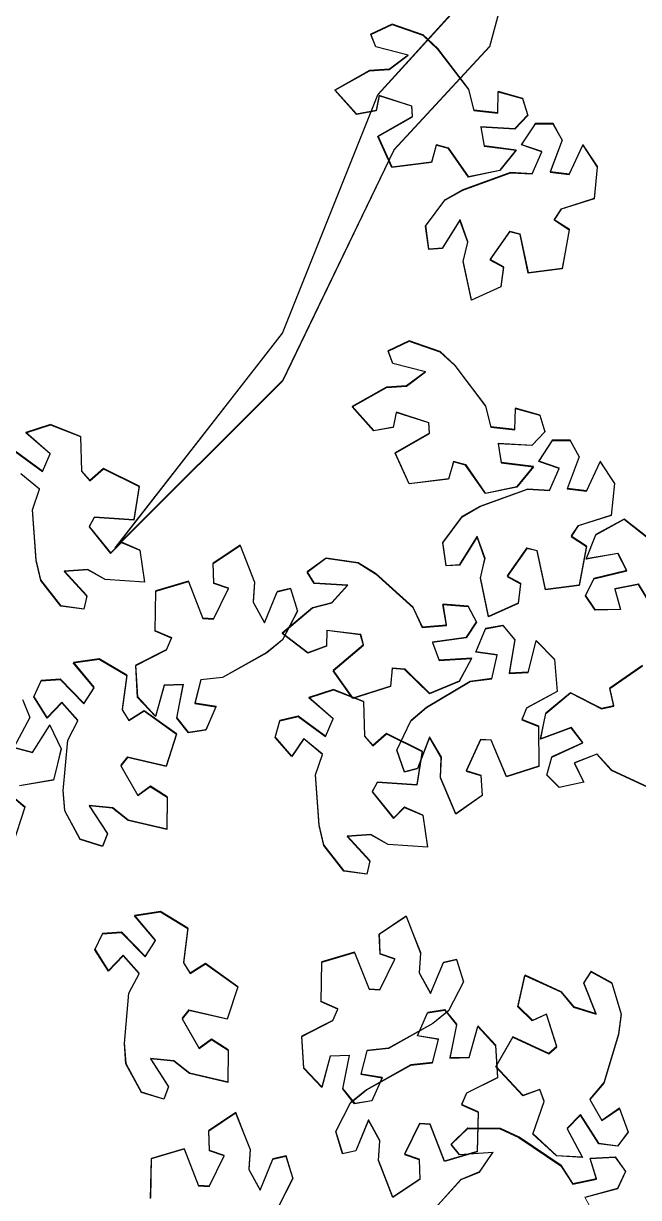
# Model space of a CAD drawing. Header units: centimetres. Extents: x -3096 to 17897, y -3131 to 15798.
# Drawn here: x 2906.1 to 2965.3, y 4194 to 4307 of the extents above; entities that cross this region are included whole.
import ezdxf

# ---------------------------------------------------------------- set-up
doc = ezdxf.new("R2010")
doc.units = ezdxf.units.CM
doc.layers.add('A-ANNO SYMB', color=3, linetype='Continuous', lineweight=13)
doc.layers.add('alberi', color=74, linetype='Continuous')

msp = doc.modelspace()

# ---------------------------------------------------------------- linework, layer by layer
at = {"layer": 'A-ANNO SYMB', "color": 42}
msp.add_lwpolyline([(2956.3, 4324.71), (2950.94, 4304.8), (2941.74, 4294.85), (2931.02, 4272.65), (2914.93, 4256.57), (2931.02, 4277.24), (2940.21, 4300.21), (2947.87, 4308.63), (2950.94, 4317.82)], dxfattribs=at)
at = {"layer": 'A-ANNO SYMB'}
for points in [[(2941.57, 4306.96), (2944.51, 4305.94), (2945.95, 4304.6), (2948.91, 4300.71), (2949.42, 4298.68), (2951.74, 4298.43), (2951.78, 4300.49), (2954.13, 4299.83), (2954.62, 4298.22), (2953.37, 4296.9), (2953.37, 4296.9), (2950.11, 4297.09), (2950.42, 4295.26), (2953.51, 4294.86), (2951.92, 4292.9), (2948.9, 4292.29), (2946.99, 4295.03), (2945.82, 4295.36), (2945.36, 4293.68), (2945.36, 4293.68), (2941.56, 4293.21), (2940.21, 4296.2), (2943.52, 4298.07), (2943.45, 4299.09), (2940.32, 4300.1), (2940.04, 4298.65), (2938.14, 4298.31), (2936.07, 4300.63), (2939.39, 4302.5), (2941.3, 4302.63), (2943.11, 4303.99), (2939.99, 4304.8), (2939.53, 4306)], [(2944.8, 4287.56), (2946.66, 4290.06), (2948.36, 4291.03), (2952.96, 4292.7), (2955.05, 4292.58), (2955.98, 4294.72), (2954.03, 4295.37), (2955.36, 4297.42), (2957.04, 4297.41), (2957.92, 4295.82), (2957.92, 4295.82), (2956.77, 4292.76), (2958.61, 4292.52), (2959.92, 4295.35), (2961.31, 4293.25), (2961, 4290.18), (2957.81, 4289.17), (2957.15, 4288.15), (2958.61, 4287.21), (2958.61, 4287.21), (2957.92, 4283.45), (2954.67, 4283.05), (2953.87, 4286.77), (2952.88, 4287.01), (2950.98, 4284.32), (2952.28, 4283.62), (2952.03, 4281.71), (2949.2, 4280.42), (2948.41, 4284.15), (2948.85, 4286.01), (2948.1, 4288.15), (2946.4, 4285.41), (2945.11, 4285.32)], [(2943.22, 4276.5), (2946.16, 4275.47), (2947.59, 4274.13), (2950.56, 4270.24), (2951.07, 4268.22), (2953.38, 4267.96), (2953.43, 4270.02), (2955.78, 4269.36), (2956.27, 4267.75), (2955.02, 4266.44), (2955.02, 4266.44), (2951.75, 4266.62), (2952.07, 4264.8), (2955.16, 4264.39), (2953.57, 4262.44), (2950.55, 4261.82), (2948.64, 4264.56), (2947.47, 4264.89), (2947.01, 4263.21), (2947.01, 4263.21), (2943.21, 4262.75), (2941.85, 4265.73), (2945.17, 4267.6), (2945.1, 4268.62), (2941.97, 4269.64), (2941.69, 4268.18), (2939.79, 4267.85), (2937.72, 4270.17), (2941.04, 4272.04), (2942.94, 4272.17), (2944.76, 4273.53), (2941.64, 4274.33), (2941.18, 4275.54)], [(2946.45, 4257.09), (2948.31, 4259.59), (2950.01, 4260.56), (2954.61, 4262.23), (2956.69, 4262.11), (2957.63, 4264.25), (2955.68, 4264.91), (2957, 4266.95), (2958.69, 4266.94), (2959.57, 4265.35), (2959.57, 4265.35), (2958.42, 4262.29), (2960.26, 4262.05), (2961.56, 4264.88), (2962.96, 4262.78), (2962.65, 4259.71), (2959.46, 4258.71), (2958.8, 4257.69), (2960.26, 4256.75), (2960.26, 4256.75), (2959.57, 4252.98), (2956.32, 4252.58), (2955.52, 4256.3), (2954.53, 4256.54), (2952.62, 4253.85), (2953.93, 4253.15), (2953.68, 4251.24), (2950.85, 4249.96), (2950.06, 4253.68), (2950.5, 4255.54), (2949.74, 4257.68), (2948.04, 4254.94), (2946.76, 4254.86)], [(2932.45, 4250.52), (2931.03, 4247.74), (2929.51, 4246.51), (2925.25, 4244.11), (2923.17, 4243.89), (2922.6, 4241.63), (2924.63, 4241.3), (2923.65, 4239.07), (2921.99, 4238.8), (2920.86, 4240.22), (2920.86, 4240.22), (2921.49, 4243.43), (2919.64, 4243.37), (2918.81, 4240.36), (2917.1, 4242.21), (2916.9, 4245.28), (2919.88, 4246.8), (2920.37, 4247.91), (2918.77, 4248.6), (2918.77, 4248.6), (2918.84, 4252.43), (2921.98, 4253.36), (2923.37, 4249.81), (2924.4, 4249.74), (2925.83, 4252.7), (2924.43, 4253.18), (2924.36, 4255.11), (2926.94, 4256.84), (2928.34, 4253.29), (2928.2, 4251.39), (2929.3, 4249.4), (2930.53, 4252.38), (2931.78, 4252.67)], [(2935.21, 4255.6), (2938.3, 4255.15), (2939.96, 4254.11), (2943.6, 4250.84), (2944.48, 4248.95), (2946.8, 4249.13), (2946.46, 4251.16), (2948.89, 4250.96), (2949.67, 4249.47), (2948.69, 4247.94), (2948.69, 4247.94), (2945.45, 4247.51), (2946.1, 4245.78), (2949.22, 4245.96), (2948.02, 4243.74), (2945.17, 4242.57), (2942.78, 4244.9), (2941.57, 4245), (2941.43, 4243.27), (2941.43, 4243.27), (2937.79, 4242.1), (2935.9, 4244.77), (2938.8, 4247.24), (2938.54, 4248.23), (2935.27, 4248.63), (2935.27, 4247.15), (2933.47, 4246.47), (2931, 4248.36), (2933.91, 4250.81), (2935.76, 4251.3), (2937.29, 4252.98), (2934.07, 4253.18), (2933.39, 4254.28)], [(2942.03, 4237.15), (2943.39, 4239.96), (2944.88, 4241.23), (2949.08, 4243.73), (2951.15, 4244.01), (2951.67, 4246.28), (2949.63, 4246.56), (2950.55, 4248.82), (2952.2, 4249.12), (2953.37, 4247.73), (2953.37, 4247.73), (2952.81, 4244.51), (2954.66, 4244.61), (2955.41, 4247.64), (2957.18, 4245.84), (2957.45, 4242.77), (2954.51, 4241.18), (2954.05, 4240.06), (2955.66, 4239.41), (2955.66, 4239.41), (2955.69, 4235.58), (2952.57, 4234.57), (2951.09, 4238.08), (2950.07, 4238.13), (2948.7, 4235.13), (2950.12, 4234.68), (2950.24, 4232.76), (2947.69, 4230.97), (2946.22, 4234.48), (2946.3, 4236.39), (2945.16, 4238.35), (2944, 4235.34), (2942.75, 4235.01)], [(2911.57, 4228.54), (2910.09, 4231.28), (2909.93, 4233.24), (2910.36, 4238.11), (2911.35, 4239.95), (2909.81, 4241.7), (2908.39, 4240.21), (2907.1, 4242.28), (2907.82, 4243.8), (2909.63, 4243.93), (2909.63, 4243.93), (2911.92, 4241.59), (2912.92, 4243.15), (2910.91, 4245.53), (2913.4, 4245.91), (2916.05, 4244.33), (2915.61, 4241.01), (2916.25, 4239.98), (2917.72, 4240.91), (2917.72, 4240.91), (2920.84, 4238.69), (2919.83, 4235.57), (2916.12, 4236.43), (2915.48, 4235.63), (2917.12, 4232.76), (2918.31, 4233.65), (2919.93, 4232.62), (2919.9, 4229.51), (2916.19, 4230.37), (2914.69, 4231.55), (2912.43, 4231.78), (2914.19, 4229.08), (2913.72, 4227.88)], [(2936.92, 4225.5), (2935.01, 4227.97), (2934.55, 4229.88), (2934.2, 4234.75), (2934.88, 4236.73), (2933.08, 4238.21), (2931.91, 4236.51), (2930.31, 4238.35), (2930.78, 4239.97), (2932.54, 4240.38), (2932.54, 4240.38), (2935.18, 4238.44), (2935.91, 4240.14), (2933.54, 4242.17), (2935.94, 4242.94), (2938.81, 4241.8), (2938.91, 4238.46), (2939.71, 4237.55), (2941.01, 4238.7), (2941.01, 4238.7), (2944.45, 4237.01), (2943.95, 4233.77), (2940.15, 4234.02), (2939.65, 4233.12), (2941.72, 4230.56), (2942.75, 4231.63), (2944.52, 4230.87), (2944.98, 4227.79), (2941.18, 4228.04), (2939.51, 4228.98), (2937.25, 4228.83), (2939.42, 4226.45), (2939.15, 4225.19)], [(2917.45, 4204.2), (2915.97, 4206.94), (2915.81, 4208.9), (2916.25, 4213.77), (2917.24, 4215.61), (2915.7, 4217.36), (2914.28, 4215.87), (2912.99, 4217.94), (2913.71, 4219.46), (2915.52, 4219.59), (2915.52, 4219.59), (2917.81, 4217.25), (2918.8, 4218.81), (2916.79, 4221.19), (2919.28, 4221.57), (2921.93, 4219.99), (2921.5, 4216.67), (2922.14, 4215.64), (2923.61, 4216.57), (2923.61, 4216.57), (2926.73, 4214.35), (2925.72, 4211.23), (2922.01, 4212.09), (2921.37, 4211.29), (2923, 4208.42), (2924.19, 4209.31), (2925.81, 4208.28), (2925.78, 4205.17), (2922.07, 4206.03), (2920.57, 4207.21), (2918.31, 4207.44), (2920.07, 4204.74), (2919.61, 4203.54)], [(2948.43, 4214.83), (2947.01, 4212.06), (2945.49, 4210.82), (2941.23, 4208.43), (2939.15, 4208.2), (2938.58, 4205.94), (2940.61, 4205.61), (2939.63, 4203.38), (2937.97, 4203.11), (2936.84, 4204.53), (2936.84, 4204.53), (2937.47, 4207.74), (2935.62, 4207.68), (2934.79, 4204.67), (2933.08, 4206.52), (2932.88, 4209.6), (2935.86, 4211.11), (2936.35, 4212.22), (2934.75, 4212.91), (2934.75, 4212.91), (2934.82, 4216.74), (2937.96, 4217.67), (2939.35, 4214.12), (2940.38, 4214.05), (2941.81, 4217.02), (2940.41, 4217.5), (2940.34, 4219.42), (2942.93, 4221.15), (2944.32, 4217.61), (2944.18, 4215.7), (2945.28, 4213.71), (2946.51, 4216.69), (2947.76, 4216.98)], [(2962.7, 4214.72), (2963.59, 4211.73), (2963.35, 4209.79), (2961.93, 4205.11), (2960.59, 4203.51), (2961.74, 4201.48), (2963.43, 4202.65), (2964.27, 4200.36), (2963.26, 4199.02), (2961.46, 4199.26), (2961.46, 4199.26), (2959.69, 4202.02), (2958.4, 4200.69), (2959.88, 4197.95), (2957.37, 4198.09), (2955.1, 4200.18), (2956.2, 4203.33), (2955.78, 4204.47), (2954.15, 4203.87), (2954.15, 4203.87), (2951.55, 4206.67), (2953.17, 4209.52), (2956.63, 4207.93), (2957.42, 4208.58), (2956.41, 4211.71), (2955.06, 4211.09), (2953.68, 4212.43), (2954.35, 4215.47), (2957.81, 4213.87), (2959.03, 4212.41), (2961.2, 4211.73), (2960.02, 4214.73), (2960.72, 4215.81)], [(2936.15, 4200.44), (2937.58, 4203.21), (2939.11, 4204.44), (2943.38, 4206.82), (2945.45, 4207.04), (2946.03, 4209.29), (2944, 4209.63), (2944.99, 4211.86), (2946.65, 4212.12), (2947.78, 4210.7), (2947.78, 4210.7), (2947.13, 4207.49), (2948.98, 4207.54), (2949.82, 4210.55), (2951.53, 4208.7), (2951.72, 4205.62), (2948.73, 4204.11), (2948.24, 4203), (2949.83, 4202.31), (2949.83, 4202.31), (2949.76, 4198.48), (2946.61, 4197.56), (2945.23, 4201.11), (2944.21, 4201.19), (2942.76, 4198.23), (2944.16, 4197.74), (2944.22, 4195.82), (2941.63, 4194.1), (2940.25, 4197.65), (2940.39, 4199.55), (2939.3, 4201.55), (2938.06, 4198.57), (2936.81, 4198.28)]]:
    msp.add_lwpolyline(points, close=True, dxfattribs=at)
for points in [[(2905.32, 4265.88), (2907.96, 4263.94), (2908.69, 4265.64), (2906.32, 4267.67), (2908.72, 4268.44), (2911.59, 4267.3), (2911.69, 4263.96), (2912.49, 4263.05), (2913.79, 4264.2), (2913.79, 4264.2), (2917.23, 4262.51), (2916.73, 4259.27), (2912.93, 4259.52), (2912.43, 4258.62), (2914.5, 4256.06), (2915.53, 4257.13), (2917.3, 4256.37), (2917.76, 4253.29), (2913.96, 4253.54), (2912.29, 4254.48), (2910.03, 4254.34), (2912.2, 4251.95), (2911.93, 4250.69), (2909.7, 4251), (2907.79, 4253.48), (2907.33, 4255.38), (2906.97, 4260.25), (2907.66, 4262.23), (2905.86, 4263.71)], [(2966.35, 4251.29), (2965.26, 4253.07), (2962.97, 4252.64), (2963.53, 4250.66), (2961.1, 4250.6), (2960.15, 4251.99), (2960.96, 4253.62), (2960.96, 4253.62), (2964.14, 4254.4), (2963.3, 4256.05), (2960.23, 4255.53), (2961.17, 4257.86), (2963.88, 4259.34), (2966.51, 4257.28)], [(2967.1, 4233.14), (2962.66, 4235.19), (2961.26, 4236.74), (2959.1, 4235.88), (2960.02, 4234.04), (2957.64, 4233.52), (2956.45, 4234.72), (2956.94, 4236.46), (2956.94, 4236.46), (2959.91, 4237.83), (2958.78, 4239.29), (2955.86, 4238.2), (2956.35, 4240.67), (2958.73, 4242.64), (2961.7, 4241.11), (2962.89, 4241.37), (2962.51, 4243.06), (2962.51, 4243.06), (2965.65, 4245.25)], [(2906.06, 4241.95), (2906.73, 4240.26), (2906.73, 4240.26), (2905.18, 4237.38), (2906.96, 4236.89), (2908.64, 4239.52), (2909.74, 4237.26), (2909.02, 4234.26), (2905.73, 4233.69)], [(2904.93, 4232.76), (2906.26, 4231.64), (2906.26, 4231.64), (2905.07, 4228)], [(2918.35, 4194), (2918.41, 4197.83), (2921.55, 4198.75), (2922.95, 4195.21), (2923.97, 4195.14), (2925.41, 4198.1), (2924, 4198.58), (2923.94, 4200.5), (2926.52, 4202.24), (2927.91, 4198.69), (2927.78, 4196.79), (2928.87, 4194.8), (2930.1, 4197.78), (2931.36, 4198.07), (2932.03, 4195.92), (2930.6, 4193.14)], [(2945.66, 4192.98), (2948.21, 4195.81), (2949.98, 4196.54), (2951.27, 4198.41), (2948.06, 4198.18), (2947.23, 4199.17), (2948.86, 4200.73), (2951.98, 4200.69), (2953.77, 4199.88), (2957.81, 4197.13), (2958.94, 4195.37), (2961.21, 4195.87), (2960.61, 4197.83), (2963.04, 4197.95), (2964.02, 4196.58), (2963.25, 4194.94), (2963.25, 4194.94), (2960.09, 4194.08), (2960.97, 4192.45)]]:
    msp.add_lwpolyline(points, dxfattribs=at)
at = {"layer": 'alberi', "color": 42}
msp.add_lwpolyline([(2956.29, 4324.65), (2950.93, 4304.75), (2941.74, 4294.8), (2931.01, 4272.6), (2914.92, 4256.52), (2931.01, 4277.19), (2940.2, 4300.15), (2947.87, 4308.58), (2950.93, 4317.76)], dxfattribs=at)
at = {"layer": 'alberi'}
for points in [[(2941.56, 4306.91), (2944.51, 4305.88), (2945.94, 4304.54), (2948.9, 4300.66), (2949.41, 4298.63), (2951.73, 4298.37), (2951.78, 4300.43), (2954.12, 4299.77), (2954.61, 4298.16), (2953.36, 4296.85), (2953.36, 4296.85), (2950.1, 4297.03), (2950.41, 4295.21), (2953.51, 4294.8), (2951.92, 4292.85), (2948.9, 4292.23), (2946.98, 4294.97), (2945.81, 4295.3), (2945.35, 4293.62), (2945.35, 4293.62), (2941.55, 4293.16), (2940.2, 4296.14), (2943.52, 4298.01), (2943.45, 4299.04), (2940.31, 4300.05), (2940.03, 4298.59), (2938.14, 4298.26), (2936.06, 4300.58), (2939.38, 4302.45), (2941.29, 4302.58), (2943.11, 4303.94), (2939.99, 4304.75), (2939.52, 4305.95)], [(2944.79, 4287.5), (2946.65, 4290.01), (2948.36, 4290.98), (2952.95, 4292.64), (2955.04, 4292.53), (2955.97, 4294.66), (2954.02, 4295.32), (2955.35, 4297.36), (2957.03, 4297.35), (2957.92, 4295.77), (2957.92, 4295.77), (2956.77, 4292.7), (2958.6, 4292.46), (2959.91, 4295.29), (2961.3, 4293.19), (2960.99, 4290.12), (2957.81, 4289.12), (2957.14, 4288.1), (2958.6, 4287.16), (2958.6, 4287.16), (2957.91, 4283.39), (2954.66, 4282.99), (2953.87, 4286.71), (2952.87, 4286.95), (2950.97, 4284.26), (2952.27, 4283.56), (2952.03, 4281.65), (2949.2, 4280.37), (2948.4, 4284.09), (2948.84, 4285.95), (2948.09, 4288.09), (2946.39, 4285.35), (2945.1, 4285.27)], [(2943.21, 4276.44), (2946.15, 4275.42), (2947.59, 4274.08), (2950.55, 4270.19), (2951.06, 4268.16), (2953.38, 4267.91), (2953.42, 4269.96), (2955.77, 4269.31), (2956.26, 4267.7), (2955.01, 4266.38), (2955.01, 4266.38), (2951.75, 4266.57), (2952.06, 4264.74), (2955.15, 4264.34), (2953.57, 4262.38), (2950.54, 4261.76), (2948.63, 4264.5), (2947.46, 4264.83), (2947, 4263.16), (2947, 4263.16), (2943.2, 4262.69), (2941.85, 4265.67), (2945.16, 4267.55), (2945.09, 4268.57), (2941.96, 4269.58), (2941.68, 4268.13), (2939.78, 4267.79), (2937.71, 4270.11), (2941.03, 4271.98), (2942.94, 4272.11), (2944.76, 4273.47), (2941.64, 4274.28), (2941.17, 4275.48)], [(2946.44, 4257.03), (2948.3, 4259.54), (2950, 4260.51), (2954.6, 4262.18), (2956.69, 4262.06), (2957.62, 4264.19), (2955.67, 4264.85), (2957, 4266.89), (2958.68, 4266.89), (2959.56, 4265.3), (2959.56, 4265.3), (2958.41, 4262.24), (2960.25, 4261.99), (2961.56, 4264.83), (2962.95, 4262.73), (2962.64, 4259.66), (2959.45, 4258.65), (2958.79, 4257.63), (2960.25, 4256.69), (2960.25, 4256.69), (2959.56, 4252.93), (2956.31, 4252.52), (2955.51, 4256.25), (2954.52, 4256.49), (2952.62, 4253.8), (2953.92, 4253.09), (2953.68, 4251.19), (2950.84, 4249.9), (2950.05, 4253.62), (2950.49, 4255.48), (2949.74, 4257.62), (2948.04, 4254.89), (2946.75, 4254.8)], [(2932.45, 4250.46), (2931.02, 4247.69), (2929.5, 4246.45), (2925.24, 4244.06), (2923.16, 4243.83), (2922.59, 4241.57), (2924.62, 4241.24), (2923.64, 4239.01), (2921.98, 4238.74), (2920.85, 4240.16), (2920.85, 4240.16), (2921.48, 4243.37), (2919.63, 4243.31), (2918.81, 4240.31), (2917.09, 4242.15), (2916.9, 4245.23), (2919.87, 4246.74), (2920.36, 4247.86), (2918.77, 4248.54), (2918.77, 4248.54), (2918.83, 4252.37), (2921.97, 4253.3), (2923.37, 4249.76), (2924.39, 4249.69), (2925.83, 4252.65), (2924.42, 4253.13), (2924.35, 4255.05), (2926.94, 4256.78), (2928.33, 4253.24), (2928.2, 4251.33), (2929.29, 4249.34), (2930.52, 4252.32), (2931.78, 4252.62)], [(2935.2, 4255.55), (2938.29, 4255.09), (2939.95, 4254.05), (2943.59, 4250.79), (2944.47, 4248.89), (2946.79, 4249.08), (2946.45, 4251.11), (2948.88, 4250.9), (2949.67, 4249.41), (2948.69, 4247.89), (2948.69, 4247.89), (2945.44, 4247.45), (2946.1, 4245.72), (2949.21, 4245.9), (2948.02, 4243.69), (2945.17, 4242.51), (2942.77, 4244.84), (2941.56, 4244.95), (2941.42, 4243.21), (2941.42, 4243.21), (2937.78, 4242.04), (2935.89, 4244.72), (2938.8, 4247.18), (2938.53, 4248.17), (2935.27, 4248.58), (2935.26, 4247.09), (2933.47, 4246.41), (2930.99, 4248.3), (2933.9, 4250.76), (2935.75, 4251.25), (2937.28, 4252.92), (2934.06, 4253.13), (2933.38, 4254.22)], [(2942.03, 4237.09), (2943.38, 4239.9), (2944.87, 4241.18), (2949.07, 4243.68), (2951.14, 4243.95), (2951.66, 4246.23), (2949.62, 4246.51), (2950.54, 4248.76), (2952.2, 4249.07), (2953.36, 4247.68), (2953.36, 4247.68), (2952.81, 4244.45), (2954.66, 4244.56), (2955.41, 4247.59), (2957.17, 4245.79), (2957.44, 4242.71), (2954.5, 4241.13), (2954.04, 4240), (2955.65, 4239.35), (2955.65, 4239.35), (2955.68, 4235.52), (2952.57, 4234.52), (2951.08, 4238.03), (2950.06, 4238.07), (2948.7, 4235.07), (2950.11, 4234.63), (2950.23, 4232.71), (2947.69, 4230.91), (2946.21, 4234.42), (2946.29, 4236.33), (2945.15, 4238.29), (2943.99, 4235.29), (2942.75, 4234.96)], [(2911.56, 4228.49), (2910.08, 4231.23), (2909.92, 4233.18), (2910.36, 4238.05), (2911.34, 4239.89), (2909.8, 4241.64), (2908.38, 4240.16), (2907.1, 4242.22), (2907.82, 4243.74), (2909.63, 4243.87), (2909.63, 4243.87), (2911.91, 4241.53), (2912.91, 4243.09), (2910.9, 4245.48), (2913.39, 4245.85), (2916.04, 4244.27), (2915.6, 4240.96), (2916.25, 4239.93), (2917.72, 4240.85), (2917.72, 4240.85), (2920.84, 4238.63), (2919.83, 4235.52), (2916.11, 4236.37), (2915.48, 4235.57), (2917.11, 4232.71), (2918.3, 4233.59), (2919.92, 4232.56), (2919.89, 4229.45), (2916.18, 4230.31), (2914.68, 4231.5), (2912.42, 4231.72), (2914.18, 4229.02), (2913.72, 4227.82)], [(2936.91, 4225.45), (2935.01, 4227.92), (2934.54, 4229.82), (2934.19, 4234.7), (2934.87, 4236.67), (2933.07, 4238.16), (2931.91, 4236.46), (2930.3, 4238.29), (2930.77, 4239.91), (2932.54, 4240.33), (2932.54, 4240.33), (2935.17, 4238.39), (2935.9, 4240.09), (2933.54, 4242.12), (2935.94, 4242.88), (2938.8, 4241.75), (2938.9, 4238.41), (2939.7, 4237.49), (2941.01, 4238.64), (2941.01, 4238.64), (2944.44, 4236.95), (2943.94, 4233.71), (2940.14, 4233.96), (2939.64, 4233.07), (2941.71, 4230.51), (2942.74, 4231.57), (2944.51, 4230.81), (2944.97, 4227.74), (2941.18, 4227.99), (2939.51, 4228.92), (2937.24, 4228.78), (2939.41, 4226.4), (2939.14, 4225.14)], [(2917.45, 4204.15), (2915.96, 4206.89), (2915.81, 4208.84), (2916.24, 4213.71), (2917.23, 4215.55), (2915.69, 4217.3), (2914.27, 4215.82), (2912.98, 4217.88), (2913.7, 4219.4), (2915.51, 4219.53), (2915.51, 4219.53), (2917.8, 4217.19), (2918.8, 4218.75), (2916.78, 4221.14), (2919.28, 4221.51), (2921.92, 4219.93), (2921.49, 4216.62), (2922.13, 4215.59), (2923.6, 4216.51), (2923.6, 4216.51), (2926.72, 4214.29), (2925.71, 4211.18), (2922, 4212.03), (2921.36, 4211.23), (2922.99, 4208.37), (2924.18, 4209.25), (2925.81, 4208.22), (2925.77, 4205.11), (2922.06, 4205.97), (2920.57, 4207.16), (2918.31, 4207.38), (2920.07, 4204.68), (2919.6, 4203.48)], [(2948.43, 4214.78), (2947, 4212), (2945.48, 4210.77), (2941.22, 4208.37), (2939.14, 4208.14), (2938.57, 4205.89), (2940.6, 4205.55), (2939.62, 4203.32), (2937.96, 4203.06), (2936.83, 4204.48), (2936.83, 4204.48), (2937.47, 4207.69), (2935.61, 4207.63), (2934.79, 4204.62), (2933.07, 4206.46), (2932.88, 4209.54), (2935.85, 4211.06), (2936.34, 4212.17), (2934.75, 4212.86), (2934.75, 4212.86), (2934.81, 4216.68), (2937.95, 4217.61), (2939.35, 4214.07), (2940.37, 4214), (2941.81, 4216.96), (2940.4, 4217.44), (2940.33, 4219.36), (2942.92, 4221.09), (2944.31, 4217.55), (2944.18, 4215.64), (2945.27, 4213.65), (2946.5, 4216.63), (2947.76, 4216.93)], [(2962.69, 4214.66), (2963.58, 4211.68), (2963.34, 4209.73), (2961.92, 4205.05), (2960.58, 4203.45), (2961.73, 4201.43), (2963.42, 4202.59), (2964.27, 4200.31), (2963.25, 4198.96), (2961.45, 4199.21), (2961.45, 4199.21), (2959.69, 4201.96), (2958.39, 4200.64), (2959.88, 4197.89), (2957.36, 4198.04), (2955.09, 4200.12), (2956.19, 4203.28), (2955.77, 4204.42), (2954.15, 4203.81), (2954.15, 4203.81), (2951.54, 4206.62), (2953.17, 4209.46), (2956.63, 4207.87), (2957.41, 4208.53), (2956.4, 4211.66), (2955.05, 4211.03), (2953.67, 4212.37), (2954.34, 4215.41), (2957.8, 4213.82), (2959.02, 4212.35), (2961.19, 4211.67), (2960.02, 4214.67), (2960.72, 4215.75)], [(2936.14, 4200.38), (2937.57, 4203.15), (2939.1, 4204.38), (2943.37, 4206.76), (2945.45, 4206.98), (2946.03, 4209.24), (2944, 4209.58), (2944.98, 4211.8), (2946.64, 4212.06), (2947.77, 4210.64), (2947.77, 4210.64), (2947.12, 4207.43), (2948.98, 4207.49), (2949.81, 4210.49), (2951.52, 4208.64), (2951.71, 4205.56), (2948.72, 4204.06), (2948.23, 4202.95), (2949.83, 4202.25), (2949.83, 4202.25), (2949.75, 4198.43), (2946.6, 4197.51), (2945.22, 4201.06), (2944.2, 4201.13), (2942.75, 4198.17), (2944.15, 4197.69), (2944.22, 4195.77), (2941.63, 4194.04), (2940.25, 4197.59), (2940.39, 4199.5), (2939.3, 4201.49), (2938.06, 4198.52), (2936.8, 4198.23)]]:
    msp.add_lwpolyline(points, close=True, dxfattribs=at)
for points in [[(2905.32, 4265.83), (2907.95, 4263.89), (2908.68, 4265.59), (2906.32, 4267.62), (2908.72, 4268.38), (2911.58, 4267.25), (2911.68, 4263.91), (2912.48, 4262.99), (2913.79, 4264.14), (2913.79, 4264.14), (2917.22, 4262.45), (2916.72, 4259.21), (2912.92, 4259.46), (2912.42, 4258.57), (2914.49, 4256.01), (2915.52, 4257.07), (2917.29, 4256.31), (2917.75, 4253.24), (2913.96, 4253.49), (2912.29, 4254.42), (2910.02, 4254.28), (2912.19, 4251.9), (2911.92, 4250.64), (2909.69, 4250.95), (2907.79, 4253.42), (2907.32, 4255.32), (2906.97, 4260.2), (2907.65, 4262.18), (2905.85, 4263.66)], [(2966.34, 4251.23), (2965.26, 4253.02), (2962.97, 4252.58), (2963.53, 4250.6), (2961.09, 4250.54), (2960.15, 4251.94), (2960.96, 4253.56), (2960.96, 4253.56), (2964.13, 4254.34), (2963.29, 4256), (2960.22, 4255.47), (2961.16, 4257.81), (2963.87, 4259.29), (2966.5, 4257.23)], [(2967.1, 4233.08), (2962.66, 4235.13), (2961.26, 4236.68), (2959.09, 4235.83), (2960.01, 4233.99), (2957.63, 4233.47), (2956.44, 4234.66), (2956.93, 4236.41), (2956.93, 4236.41), (2959.9, 4237.77), (2958.77, 4239.24), (2955.85, 4238.15), (2956.34, 4240.62), (2958.72, 4242.58), (2961.69, 4241.05), (2962.88, 4241.31), (2962.5, 4243.01), (2962.5, 4243.01), (2965.64, 4245.2)], [(2906.06, 4241.89), (2906.72, 4240.21), (2906.72, 4240.21), (2905.17, 4237.32), (2906.96, 4236.84), (2908.63, 4239.47), (2909.73, 4237.2), (2909.01, 4234.2), (2905.72, 4233.63)], [(2904.93, 4232.71), (2906.25, 4231.58), (2906.25, 4231.58), (2905.06, 4227.94)], [(2918.34, 4193.94), (2918.41, 4197.77), (2921.55, 4198.7), (2922.94, 4195.16), (2923.96, 4195.08), (2925.4, 4198.05), (2924, 4198.53), (2923.93, 4200.45), (2926.51, 4202.18), (2927.91, 4198.64), (2927.77, 4196.73), (2928.87, 4194.74), (2930.1, 4197.72), (2931.35, 4198.01), (2932.02, 4195.86), (2930.6, 4193.09)], [(2945.65, 4192.93), (2948.2, 4195.75), (2949.97, 4196.48), (2951.26, 4198.35), (2948.05, 4198.13), (2947.23, 4199.12), (2948.86, 4200.68), (2951.97, 4200.64), (2953.76, 4199.82), (2957.8, 4197.08), (2958.93, 4195.32), (2961.21, 4195.81), (2960.6, 4197.78), (2963.03, 4197.9), (2964.01, 4196.53), (2963.24, 4194.88), (2963.24, 4194.88), (2960.09, 4194.02)]]:
    msp.add_lwpolyline(points, dxfattribs=at)

doc.saveas('drawing.dxf')
